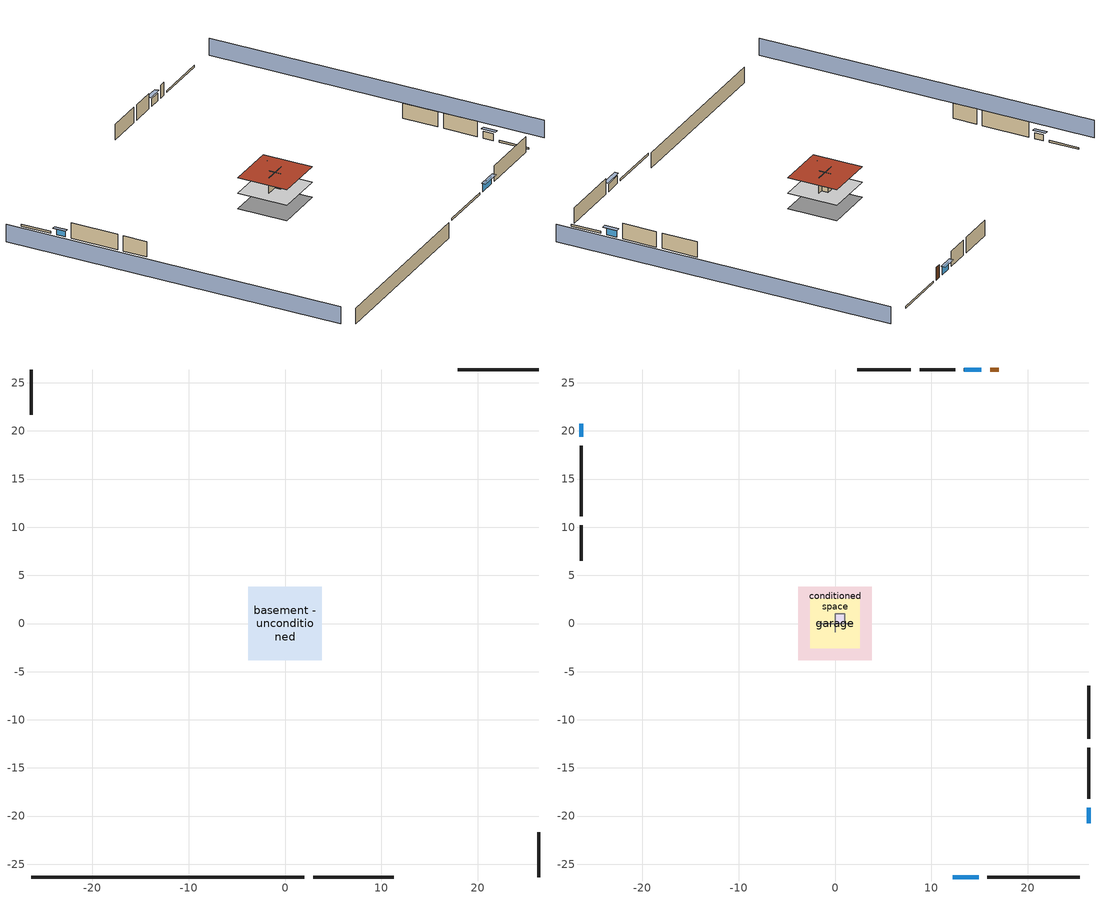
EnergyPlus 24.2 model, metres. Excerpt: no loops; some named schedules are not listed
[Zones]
basement - unconditioned
 floor foundation (Slab2 construction): -3.84,-3.84 -3.84,3.84 3.84,3.84 3.84,-3.84 z-2.13
 wall outside (RimJoist1 construction): 2.92,-26.33 11.3,-26.33 z0.3:0.61
 wall outside (RimJoist2 construction): -26.33,26.33 -26.33,21.66 z0.3:0.61
 wall outside (RimJoist3 construction): 26.33,26.33 17.94,26.33 z0.3:0.61
 wall outside (RimJoist4 construction): 26.33,-26.33 26.33,-21.66 z0.3:0.61
 wall foundation (FoundationWall1 construction): -26.33,-26.33 1.99,-26.33 z-2.13:0.3
conditioned space
 floor to basement - unconditioned (Floor1 construction): -3.84,-3.84 -3.84,3.84 3.84,3.84 3.84,-3.84 z0.3
 wall outside (AdiabaticWallConstruction 1): 17.01,26.33 16.1,26.33 z0.3:2.34
 wall outside (AdiabaticWallConstruction): 12.23,-26.33 14.9,-26.33 / 15.17,26.33 13.4,26.33 z0.3:1.49; -26.33,20.73 -26.33,19.38 z0.3:1.22; 26.33,-20.73 26.33,-19.12 z0.3:1.4
 wall outside (Wall3 construction): 15.83,-26.33 25.4,-26.33 z0.3:2.74
 wall outside (Wall4 construction): -26.33,10.21 -26.33,6.51 z0.3:2.74
 wall outside (Wall7 construction): 7.88,26.33 2.3,26.33 z0.3:2.74
 wall outside (Wall8 construction): 26.33,-18.19 26.33,-12.88 z0.3:2.74
 wall to garage (Wall5 construction): 1.83,0 -1.83,0 z0.3:2.74
 wall to garage (Wall6 construction): 0,0.91 0,-0.91 z0.3:2.74
 window (WindowConstruction): 12.23,-26.33 14.9,-26.33 z0.3:1.49
 window (WindowConstruction 1): -26.33,20.73 -26.33,19.38 z0.3:1.22
 window (WindowConstruction 2): 15.17,26.33 13.4,26.33 z0.3:1.49
 window (WindowConstruction 3): 26.33,-20.73 26.33,-19.12 z0.3:1.4
 door (Door): 17.01,26.33 16.1,26.33 z0.3:2.34
 roof outside (Roof2 construction): -3.84,3.84 -3.84,-3.84 3.84,-3.84 3.84,3.84 z2.74
furnace airloop ret air zone
 floor adiabatic (AdiabaticConst): 0,0 0,1 1,1 1,0 z0
 wall adiabatic (AdiabaticConst): 0,1 0,0 1,0 1,1 0,1 z0:1
 ceiling adiabatic (AdiabaticConst): 1,0 1,1 0,1 0,0 z1
garage
 floor foundation (Slab1 construction): -2.59,-2.59 -2.59,2.59 2.59,2.59 2.59,-2.59 z0
 wall outside (Wall1 construction): -26.33,18.45 -26.33,11.14 z0.3:2.74
 wall outside (Wall2 construction): 12.47,26.33 8.81,26.33 z0.3:2.74
 wall outside (Wall9 construction): 26.33,-11.95 26.33,-6.47 z0.3:2.74
 roof outside (Roof1 construction): -2.59,2.59 -2.59,-2.59 2.59,-2.59 2.59,2.59 z2.74
shading: -30.9,26.33 -30.9,-26.33 / 30.9,-26.33 30.9,26.33 z0:2.74; 15.21,-26.33 11.93,-26.33 11.93,-26.93 15.21,-26.93 z1.8; -26.33,19.08 -26.33,21.04 -26.93,21.04 -26.93,19.08 z1.52; 13.09,26.33 15.48,26.33 15.48,26.93 13.09,26.93 z1.8; 26.33,-18.82 26.33,-21.04 26.93,-21.04 26.93,-18.82 z1.71
[Building]
Building 1: Terrain=Suburbs
[Site:Location]
Portland Intl Arpt_OR: Latitude {deg}=45.59; Longitude {deg}=-122.6; Time Zone {hr}=-8; Elevation {m}=33; Keep Site Location Information=Yes
[Site:GroundTemperature:Shallow]
10.2558, 8.96328, 8.85977, 9.47314, 11.9355, 14.3863, 16.5111, 17.8571, 17.9714, 16.8767, 14.8061, 12.4304
[Site:WaterMainsTemperature]
Calculation Method=Schedule; Temperature Schedule=mains temperature schedule
[Material] Roughness=Rough; Thermal Absorptance=0.9
Name | Thickness {m} | Conductivity {W/m-K} | Density {kg/m3} | Specific Heat {J/kg-K} | Solar Absorptance | Visible Absorptance
asphalt or fiberglass shingles | 0.00635 | 0.162714 | 1121.4 | 1465.45 | 0.85 | 0.85
concrete 4.0 in. | 0.1016 | 1.803125 | 2242.8 | 837.4 | 0.7 | 0.7
concrete 8.0 in. | 0.2032 | 1.803125 | 2242.8 | 837.4 | 0.7 | 0.7
door material | 0.04445 | 0.0612267 | 512.64 | 1214.23 | 0.7 | 0.7
floor covering | 0.0127 | 0.0433444 | 54.468 | 1339.84 | 0.6 | 0.6
floor stud and cavity | 0.1397 | 0.923637 | 92.3553 | 1139.71 | 0.7 | 0.7
furniture material basement - unconditioned 1; furniture material conditioned space 1; furniture material garage 1 | 0.1524 | 0.115458 | 640.8 | 1214.23 | 0.6 | 0.6
gypsum board | 0.0127 | 0.160291 | 801 | 837.4 | 0.6 | 0.6
osb sheathing 0.5 in. | 0.0127 | 0.115458 | 512.64 | 1214.23 | 0.6 | 0.6
osb sheathing 0.5 in. 1; osb sheathing 0.5 in. 2; osb sheathing 0.5 in. 3 | 0.0127 | 0.115458 | 512.64 | 1214.23 | 0.7 | 0.7
osb sheathing 0.75 in. | 0.01905 | 0.115458 | 512.64 | 1214.23 | 0.7 | 0.7
rim joist stud and cavity | 0.0508 | 0.178688 | 50.32683 | 1063.81 | 0.6 | 0.6
roof rigid ins | 0.00254769 | 0.029427 | 32.04 | 1214.23 | 0.7 | 0.7
roof rigid ins 1 | 0.103632 | 0.029427 | 32.04 | 1214.23 | 0.7 | 0.7
roof stud and cavity | 0.2032 | 0.0828465 | 78.34581 | 1123.46 | 0.7 | 0.7
wall rigid ins | 0.512978 | 0.029427 | 32.04 | 1214.23 | 0.7 | 0.7
wall stud and cavity | 0.1397 | 0.727959 | 139.0536 | 1170.24 | 0.6 | 0.6
wall stud and cavity 1 | 0.1397 | 0.550994 | 139.0536 | 1170.24 | 0.7 | 0.7
wall stud and cavity 2 | 0.1397 | 0.335416 | 139.0536 | 1170.24 | 0.7 | 0.7
wall stud and cavity 3 | 0.0889 | 0.380278 | 52.3479 | 1209.89 | 0.7 | 0.7
wall stud and cavity 4 | 0.0889 | 0.391764 | 83.0341 | 1211.67 | 0.7 | 0.7
wood siding | 0.0254 | 0.102417 | 544.68 | 1172.36 | 0.85 | 0.85
wood siding 1; wood siding 2 | 0.0254 | 0.102417 | 544.68 | 1172.36 | 0.7 | 0.7
[Material:NoMass]
Adiabatic: Roughness=Rough; Thermal Resistance {m2-K/W}=176.1; Thermal Absorptance=0.9; Solar Absorptance=0.7; Visible Absorptance=0.7
[WindowMaterial:SimpleGlazingSystem]
WindowMaterial: U-Factor {W/m2-K}=2.78222; Solar Heat Gain Coefficient=0.56
[Construction]
AdiabaticConst: Adiabatic
AdiabaticWallConstruction: wood siding 1, wall rigid ins, wall stud and cavity 3, gypsum board
AdiabaticWallConstruction 1: wood siding 2, wall rigid ins, wall stud and cavity 3, gypsum board
Door: door material
Floor1 construction: floor stud and cavity, osb sheathing 0.75 in., floor covering
FoundationWall1 construction: concrete 8.0 in.
furniture construction basement - unconditioned 1: furniture material basement - unconditioned 1
furniture construction conditioned space 1: furniture material conditioned space 1
furniture construction garage 1: furniture material garage 1
PartitionWallConstruction: gypsum board, wall stud and cavity 4, gypsum board
RimJoist1 construction; RimJoist2 construction; RimJoist3 construction; RimJoist4 construction: wood siding, rim joist stud and cavity
Roof1 construction: asphalt or fiberglass shingles, roof rigid ins, osb sheathing 0.5 in.
Roof2 construction: asphalt or fiberglass shingles, roof rigid ins 1, osb sheathing 0.75 in., roof stud and cavity, gypsum board
Slab1 construction; Slab2 construction: concrete 4.0 in.
Wall1 construction; Wall2 construction: wood siding, osb sheathing 0.5 in. 1, wall stud and cavity
Wall3 construction; Wall4 construction: wood siding, osb sheathing 0.5 in. 1, wall stud and cavity 1, gypsum board
Wall5 construction: osb sheathing 0.5 in. 2, wall stud and cavity 2, gypsum board
Wall6 construction: osb sheathing 0.5 in. 3, wall stud and cavity 2, gypsum board
Wall7 construction; Wall8 construction: wood siding, osb sheathing 0.5 in. 3, wall stud and cavity 1, gypsum board
Wall9 construction: wood siding, osb sheathing 0.5 in. 3, wall stud and cavity
WindowConstruction; WindowConstruction 1; WindowConstruction 2; WindowConstruction 3: WindowMaterial
[Zone] Multiplier=1
Name | Volume {m3} | Part of Total Floor Area
basement - unconditioned; conditioned space | 143.623 | Yes
furnace airloop ret air zone | 1 | No
garage | 65.242 | Yes
[Space]
Name | Zone | Volume {m3} | Space Type
basement - unconditioned 1 | basement - unconditioned | 143.623
conditioned space 1 | conditioned space | 143.623
furnace airloop ret air space | furnace airloop ret air zone |  | Plenum Space Type
garage 1 | garage | 65.242
[SurfaceProperty:ExposedFoundationPerimeter] Exposed Perimeter Calculation Method=TotalExposedPerimeter
Name | Total Exposed Perimeter {m}
Slab2 | 28.31592
Slab1 | 16.4592
[InternalMass]
Name | Construction | Zone or ZoneList | Space or SpaceList | Surface Area {m2}
furniture mass basement - unconditioned 1 | furniture construction basement - unconditioned 1 | basement - unconditioned | basement - unconditioned 1 | 23.56021
furniture mass conditioned space 1 | furniture construction conditioned space 1 | conditioned space | conditioned space 1 | 23.56021
partition wall mass | PartitionWallConstruction | conditioned space | conditioned space 1 | 58.90053
furniture mass garage 1 | furniture construction garage 1 | garage | garage 1 | 2.67561
[OtherEquipment] Design Level Calculation Method=EquipmentLevel
Name | Fuel Type | Zone or ZoneList or Space or SpaceList | Schedule | Design Level {W} | Fraction Latent | Fraction Radiant | Fraction Lost
furnace airloop_0 RetCondToDZ; furnace airloop_0 SupCondToDZ; furnace airloop_0 SupSensLkToDZ; water heater sens | None | basement - unconditioned 1 | Always On Discrete | 0 | 0 | 0 | 0
furnace airloop_0 SupLatLkToDZ; water heater lat | None | basement - unconditioned 1 | Always On Discrete | 0 | 1 | 0 | 0
water heater energy adjustment1 | Electricity | basement - unconditioned 1 | Always On Discrete | 0.01 | 0 | 0 | 1
clothes dryer 1 | NaturalGas | conditioned space 1 | clothes_dryer | 13773.9 | 0.015 | 0.081 | 0.85
cooking range 1 | NaturalGas | conditioned space 1 | cooking_range | 3037.97 | 0.16 | 0.384 | 0.2
furnace airloop_0 SupCondToLv; furnace airloop_0 SupSensLkToCond; mech vent house fan sensible load | None | conditioned space 1 | Always On Discrete | 0 | 0 | 0 | 0
furnace airloop_0 SupLatLkToCond; mech vent house fan latent load | None | conditioned space 1 | Always On Discrete | 0 | 1 | 0 | 0
general water use latent | None | conditioned space 1 | general water use schedule | 25.6591 | 1 | 0 | 0
general water use sensible | None | conditioned space 1 | general water use schedule | -25.2881 | 0 | 0.6 | 0
furnace airloop_0 RetCondToRP; furnace airloop_0 RetSensLkToRP | None | furnace airloop ret air space | Always On Discrete | 0 | 0 | 0 | 0
furnace airloop_0 RetLatLkToRP | None | furnace airloop ret air space | Always On Discrete | 0 | 1 | 0 | 0
[ZoneInfiltration:DesignFlowRate] Schedule=Always On Discrete
Name | Zone or ZoneList or Space or SpaceList | Design Flow Rate Calculation Method | Design Flow Rate {m3/s} | Air Changes per Hour {1/hr} | Constant Term Coefficient | Temperature Term Coefficient | Velocity Term Coefficient | Velocity Squared Term Coefficient
basement_unconditioned 1 duct leakage imbalance infil flow | basement - unconditioned 1 | Flow/Zone | 0
infil basement - unconditioned 1 | basement - unconditioned 1 | AirChanges/Hour |  | 0.1 | 1 | 0 | 0 | 0
infil flow; natural vent flow; whole house fan flow | conditioned space 1 | Flow/Zone | 0
[ZoneMixing] Schedule=Always On Continuous; Design Flow Rate Calculation Method=Flow/Zone; Design Flow Rate {m3/s}=0
Name | Zone or Space | Source Zone or Space
furnace airloop_0 ZoneMixCondToDZ mix | basement - unconditioned | conditioned space
furnace airloop_0 ZoneMixDZToCond mix | conditioned space | basement - unconditioned
[SurfaceProperty:IncidentSolarMultiplier] Incident Solar Multiplier=1; Incident Solar Multiplier Schedule=trans schedule winter=0.85 summer=0.7
Window1; Window2; Window3; Window4
[Lights] Design Level Calculation Method=LightingLevel; Return Air Fraction=0; Fraction Radiant=0.6; Fraction Visible=0.2; Fraction Replaceable=1
Name | Zone or ZoneList or Space or SpaceList | Schedule | Lighting Level {W}
interior lighting | conditioned space 1 | lighting_interior | 107.908
garage lighting | garage 1 | lighting_garage | 7.12963
[People]
occupants: Zone or ZoneList or Space or SpaceList=conditioned space 1; Number of People Schedule=occupants; Number of People Calculation Method=People; Number of People=1; Fraction Radiant=0.314171; Sensible Heat Fraction=0.56303; Activity Level Schedule=occupants activity schedule; Carbon Dioxide Generation Rate {m3/s-W}=0; Enable ASHRAE 55 Comfort Warnings=No; Mean Radiant Temperature Calculation Type=EnclosureAveraged
[ElectricEquipment] Zone or ZoneList or Space or SpaceList=conditioned space 1; Design Level Calculation Method=EquipmentLevel
Name | Schedule | Design Level {W} | Fraction Latent | Fraction Radiant | Fraction Lost
ceiling fan | ceiling_fan | 19.551 | 0 | 0.558 | 0
clothes dryer | clothes_dryer | 1036.79 | 0.015 | 0.081 | 0.85
clothes washer | clothes_washer | 656.868 | 0.03 | 0.162 | 0.7
cooking range | cooking_range | 103.66 | 0.16 | 0.384 | 0.2
dishwasher | dishwasher | 1167.6 | 0.3 | 0.18 | 0.4
fridge | fridge schedule | 51.9007 | 0 | 0.6 | 0
mech vent bath fan 0 | mech vent bath fan 0 schedule | 15 | 0 | 0 | 1
mech vent house fan | mech vent house fan schedule | 0 | 0 | 0 | 1
mech vent house fan cfis | mech vent house fan cfis schedule | 0 | 0 | 0 | 0
mech vent range fan 0 | mech vent range fan 0 schedule | 30 | 0 | 0 | 1
misc plug loads | plug_loads_other | 424.854 | 0.021 | 0.558 | 0.049
misc tv | plug_loads_tv | 537.526 | 0 | 0.6 | 0
whole house fan | Always On Discrete | 0 | 0 | 0 | 1
[SpaceList]
Plenum Space Type: furnace airloop ret air space
[ZoneInfiltration:EffectiveLeakageArea]
infil garage 1: Zone or Space=garage 1; Schedule=Always On Discrete; Effective Air Leakage Area {cm2}=271.837; Stack Coefficient=0.000129147; Wind Coefficient=4.64657e-05
[AvailabilityManager:Scheduled]
furnace airloop Availability Manager: Schedule=Always On Discrete
[AirLoopHVAC:ReturnPlenum]
Air Loop HVAC Return Plenum 1: Zone=furnace airloop ret air zone
[WaterUse:Equipment]
dishwasher: Peak Flow Rate {m3/s}=1.07766e-05; Flow Rate Fraction Schedule=hot_water_dishwasher
[Foundation:Kiva] Wall Depth Below Slab {m}=0.2032
Name | Initial Indoor Air Temperature {C} | Wall Height Above Grade {m}
Foundation Kiva 1 | 13.4258 | 0.1016
Foundation Kiva 2 | 9.52053 | 0.3048
[Foundation:Kiva:Settings]
Soil Conductivity {W/m-K}=1.3848; Soil Density {kg/m3}=1842.3; Soil Specific Heat {J/kg-K}=418.7; Ground Solar Absorptivity=0.9; Ground Thermal Absorptivity=0.9; Ground Surface Roughness {m}=0.03; Far-Field Width {m}=40; Deep-Ground Boundary Condition=ZeroFlux; Deep-Ground Depth {m}=40; Minimum Cell Dimension {m}=0.2; Maximum Cell Growth Coefficient=3; Simulation Timestep=Timestep
[Exterior:Lights]
exterior lighting: Schedule=exterior lighting schedule; Design Level {W}=5.05151
[EnergyManagementSystem:GlobalVariable]
furnace_airloop_0_DuctImbalLkExhFanEquivCond
furnace_airloop_0_DuctImbalLkExhFanEquivDZ
furnace_airloop_0_DuctImbalLkSupFanEquivCond
furnace_airloop_0_DuctImbalLkSupFanEquivDZ
furnace_airloop_0_DZ_T
furnace_airloop_0_DZ_W
furnace_airloop_0_RetCondToDZ
furnace_airloop_0_RetCondToRP
furnace_airloop_0_RetLatLkToRP
furnace_airloop_0_RetSensLkToRP
furnace_airloop_0_SupCondToDZ
furnace_airloop_0_SupCondToLv
furnace_airloop_0_SupLatLkToCond
furnace_airloop_0_SupLatLkToDZ
furnace_airloop_0_SupSensLkToCond
furnace_airloop_0_SupSensLkToDZ
furnace_airloop_0_ZoneMixCondToDZ
furnace_airloop_0_ZoneMixDZToCond
furnace_airloop_AH_MFR
furnace_airloop_AH_Tout
furnace_airloop_AH_VFR
furnace_airloop_AH_Wout
furnace_airloop_Fan_RTF
furnace_airloop_RA_T
furnace_airloop_Ra_W
infil_program_Qfan
infil_program_Qinf
natural_vent_program_Qnv
natural_vent_program_Qwhf
[EnergyManagementSystem:Sensor]
Name | Output:Variable or Output:Meter Index Key | Output:Variable or Output:Meter
airflow_gain | infil flow | Infiltration Sensible Heat Gain Energy
airflow_gain_1 | natural vent flow | Infiltration Sensible Heat Gain Energy
airflow_gain_2 | whole house fan flow | Infiltration Sensible Heat Gain Energy
airflow_loss | infil flow | Infiltration Sensible Heat Loss Energy
airflow_loss_1 | natural vent flow | Infiltration Sensible Heat Loss Energy
airflow_loss_2 | whole house fan flow | Infiltration Sensible Heat Loss Energy
clg_load_cond |  | Cooling:EnergyTransfer:Zone:CONDITIONED SPACE
clg_load_duct |  | Cooling:EnergyTransfer:Zone:FURNACE AIRLOOP RET AIR ZONE
clg_sp_s; clg_sp_s_1 | cooling setpoint | Schedule Value
clothes_dryer_exhaust_0_sch_s | clothes_dryer | Schedule Value
cool_season | cooling season schedule | Schedule Value
ducts_conv | furnace airloop_0 RetCondToRP | Other Equipment Convective Heating Energy
ducts_conv_1 | furnace airloop_0 RetLatLkToRP | Other Equipment Convective Heating Energy
ducts_conv_2 | furnace airloop_0 RetSensLkToRP | Other Equipment Convective Heating Energy
ducts_conv_3 | furnace airloop_0 SupCondToLv | Other Equipment Convective Heating Energy
ducts_conv_4 | furnace airloop_0 SupLatLkToCond | Other Equipment Convective Heating Energy
ducts_conv_5 | furnace airloop_0 SupSensLkToCond | Other Equipment Convective Heating Energy
ducts_rad | furnace airloop_0 RetCondToRP | Other Equipment Radiant Heating Energy
ducts_rad_1 | furnace airloop_0 RetLatLkToRP | Other Equipment Radiant Heating Energy
ducts_rad_2 | furnace airloop_0 RetSensLkToRP | Other Equipment Radiant Heating Energy
ducts_rad_3 | furnace airloop_0 SupCondToLv | Other Equipment Radiant Heating Energy
ducts_rad_4 | furnace airloop_0 SupLatLkToCond | Other Equipment Radiant Heating Energy
ducts_rad_5 | furnace airloop_0 SupSensLkToCond | Other Equipment Radiant Heating Energy
furnace_airloop_0_DZ_T_s | basement - unconditioned | Zone Air Temperature
furnace_airloop_0_DZ_W_s | basement - unconditioned | Zone Mean Air Humidity Ratio
furnace_airloop_AH_MFR_s | Node 6 | System Node Mass Flow Rate
furnace_airloop_AH_Tout_s | Node 6 | System Node Temperature
furnace_airloop_AH_VFR_s | Node 6 | System Node Current Density Volume Flow Rate
furnace_airloop_AH_Wout_s | Node 6 | System Node Humidity Ratio
furnace_airloop_RA_T_s | Node 9 | System Node Temperature
furnace_airloop_Ra_W_s | Node 9 | System Node Humidity Ratio
htg_load_cond |  | Heating:EnergyTransfer:Zone:CONDITIONED SPACE
htg_load_duct |  | Heating:EnergyTransfer:Zone:FURNACE AIRLOOP RET AIR ZONE
htg_sp_s; htg_sp_s_1 | heating setpoint | Schedule Value
ig_ee_conv | ceiling fan | Electric Equipment Convective Heating Energy
ig_ee_conv_1 | clothes dryer | Electric Equipment Convective Heating Energy
ig_ee_conv_3 | cooking range | Electric Equipment Convective Heating Energy
ig_ee_conv_4 | dishwasher | Electric Equipment Convective Heating Energy
ig_ee_conv_5 | fridge | Electric Equipment Convective Heating Energy
ig_ee_conv_6 | misc plug loads | Electric Equipment Convective Heating Energy
ig_ee_conv_7 | misc tv | Electric Equipment Convective Heating Energy
ig_ee_conv_8 | whole house fan | Electric Equipment Convective Heating Energy
ig_ee_rad | ceiling fan | Electric Equipment Radiant Heating Energy
ig_ee_rad_1 | clothes dryer | Electric Equipment Radiant Heating Energy
ig_ee_rad_3 | cooking range | Electric Equipment Radiant Heating Energy
ig_ee_rad_4 | dishwasher | Electric Equipment Radiant Heating Energy
ig_ee_rad_5 | fridge | Electric Equipment Radiant Heating Energy
ig_ee_rad_6 | misc plug loads | Electric Equipment Radiant Heating Energy
ig_ee_rad_7 | misc tv | Electric Equipment Radiant Heating Energy
ig_ee_rad_8 | whole house fan | Electric Equipment Radiant Heating Energy
ig_lgt_conv | interior lighting | Lights Convective Heating Energy
ig_lgt_rad | interior lighting | Lights Radiant Heating Energy
ig_lgt_vis | interior lighting | Lights Visible Radiation Heating Energy
ig_oe_conv | clothes dryer 1 | Other Equipment Convective Heating Energy
ig_oe_conv_1 | cooking range 1 | Other Equipment Convective Heating Energy
ig_oe_conv_2 | general water use latent | Other Equipment Convective Heating Energy
ig_oe_conv_3 | general water use sensible | Other Equipment Convective Heating Energy
ig_oe_rad | clothes dryer 1 | Other Equipment Radiant Heating Energy
ig_oe_rad_1 | cooking range 1 | Other Equipment Radiant Heating Energy
ig_oe_rad_2 | general water use latent | Other Equipment Radiant Heating Energy
ig_oe_rad_3 | general water use sensible | Other Equipment Radiant Heating Energy
ig_ppl_conv | occupants | People Convective Heating Energy
ig_ppl_rad | occupants | People Radiant Heating Energy
im_conv | furniture mass conditioned space 1 | Surface Inside Face Convection Heat Gain Energy
im_conv_1 | partition wall mass | Surface Inside Face Convection Heat Gain Energy
im_ig | furniture mass conditioned space 1 | Surface Inside Face Internal Gains Radiation Heat Gain Energy
im_ig_1 | partition wall mass | Surface Inside Face Internal Gains Radiation Heat Gain Energy
im_lgt | furniture mass conditioned space 1 | Surface Inside Face Lights Radiation Heat Gain Energy
im_lgt_1 | partition wall mass | Surface Inside Face Lights Radiation Heat Gain Energy
im_sol | furniture mass conditioned space 1 | Surface Inside Face Solar Radiation Heat Gain Energy
im_sol_1 | partition wall mass | Surface Inside Face Solar Radiation Heat Gain Energy
im_surf | furniture mass conditioned space 1 | Surface Inside Face Net Surface Thermal Radiation Heat Gain Energy
im_surf_1 | partition wall mass | Surface Inside Face Net Surface Thermal Radiation Heat Gain Energy
mech_vent_bath_fan_0_sch_s | mech vent bath fan 0 schedule | Schedule Value
mech_vent_range_fan_0_sch_s | mech vent range fan 0 schedule | Schedule Value
mv_conv | mech vent bath fan 0 | Electric Equipment Convective Heating Energy
mv_conv_1 | mech vent house fan | Electric Equipment Convective Heating Energy
mv_conv_2 | mech vent house fan cfis | Electric Equipment Convective Heating Energy
mv_conv_3 | mech vent range fan 0 | Electric Equipment Convective Heating Energy
mv_conv_4 | mech vent house fan latent load | Other Equipment Convective Heating Energy
mv_conv_5 | mech vent house fan sensible load | Other Equipment Convective Heating Energy
mv_rad | mech vent bath fan 0 | Electric Equipment Radiant Heating Energy
mv_rad_1 | mech vent house fan | Electric Equipment Radiant Heating Energy
mv_rad_2 | mech vent house fan cfis | Electric Equipment Radiant Heating Energy
mv_rad_3 | mech vent range fan 0 | Electric Equipment Radiant Heating Energy
mv_rad_4 | mech vent house fan latent load | Other Equipment Radiant Heating Energy
mv_rad_5 | mech vent house fan sensible load | Other Equipment Radiant Heating Energy
natural_vent_s | natural vent schedule | Schedule Value
out_pb_s |  | Site Outdoor Air Barometric Pressure
out_wt_s |  | Site Outdoor Air Humidity Ratio
site_vw_s |  | Site Wind Speed
ss_back_out | Window1 | Surface Window Shortwave from Zone Back Out Window Heat Transfer Rate
ss_back_out_1 | Window2 | Surface Window Shortwave from Zone Back Out Window Heat Transfer Rate
ss_back_out_2 | Window3 | Surface Window Shortwave from Zone Back Out Window Heat Transfer Rate
ss_back_out_3 | Window4 | Surface Window Shortwave from Zone Back Out Window Heat Transfer Rate
ss_conv | Door1 | Surface Inside Face Convection Heat Gain Energy
ss_conv_1 | Window1 | Surface Inside Face Convection Heat Gain Energy
ss_conv_2 | Window2 | Surface Inside Face Convection Heat Gain Energy
ss_conv_3 | Window3 | Surface Inside Face Convection Heat Gain Energy
ss_conv_4 | Window4 | Surface Inside Face Convection Heat Gain Energy
ss_ig | Door1 | Surface Inside Face Internal Gains Radiation Heat Gain Energy
ss_ig_1 | Window1 | Surface Inside Face Internal Gains Radiation Heat Gain Energy
ss_ig_2 | Window2 | Surface Inside Face Internal Gains Radiation Heat Gain Energy
ss_ig_3 | Window3 | Surface Inside Face Internal Gains Radiation Heat Gain Energy
ss_ig_4 | Window4 | Surface Inside Face Internal Gains Radiation Heat Gain Energy
ss_lgt | Door1 | Surface Inside Face Lights Radiation Heat Gain Energy
ss_sol | Door1 | Surface Inside Face Solar Radiation Heat Gain Energy
ss_surf | Door1 | Surface Inside Face Net Surface Thermal Radiation Heat Gain Energy
ss_surf_1 | Window1 | Surface Inside Face Net Surface Thermal Radiation Heat Gain Energy
ss_surf_2 | Window2 | Surface Inside Face Net Surface Thermal Radiation Heat Gain Energy
ss_surf_3 | Window3 | Surface Inside Face Net Surface Thermal Radiation Heat Gain Energy
ss_surf_4 | Window4 | Surface Inside Face Net Surface Thermal Radiation Heat Gain Energy
ss_trans_in | Window1 | Surface Window Transmitted Solar Radiation Rate
ss_trans_in_1 | Window2 | Surface Window Transmitted Solar Radiation Rate
ss_trans_in_2 | Window3 | Surface Window Transmitted Solar Radiation Rate
